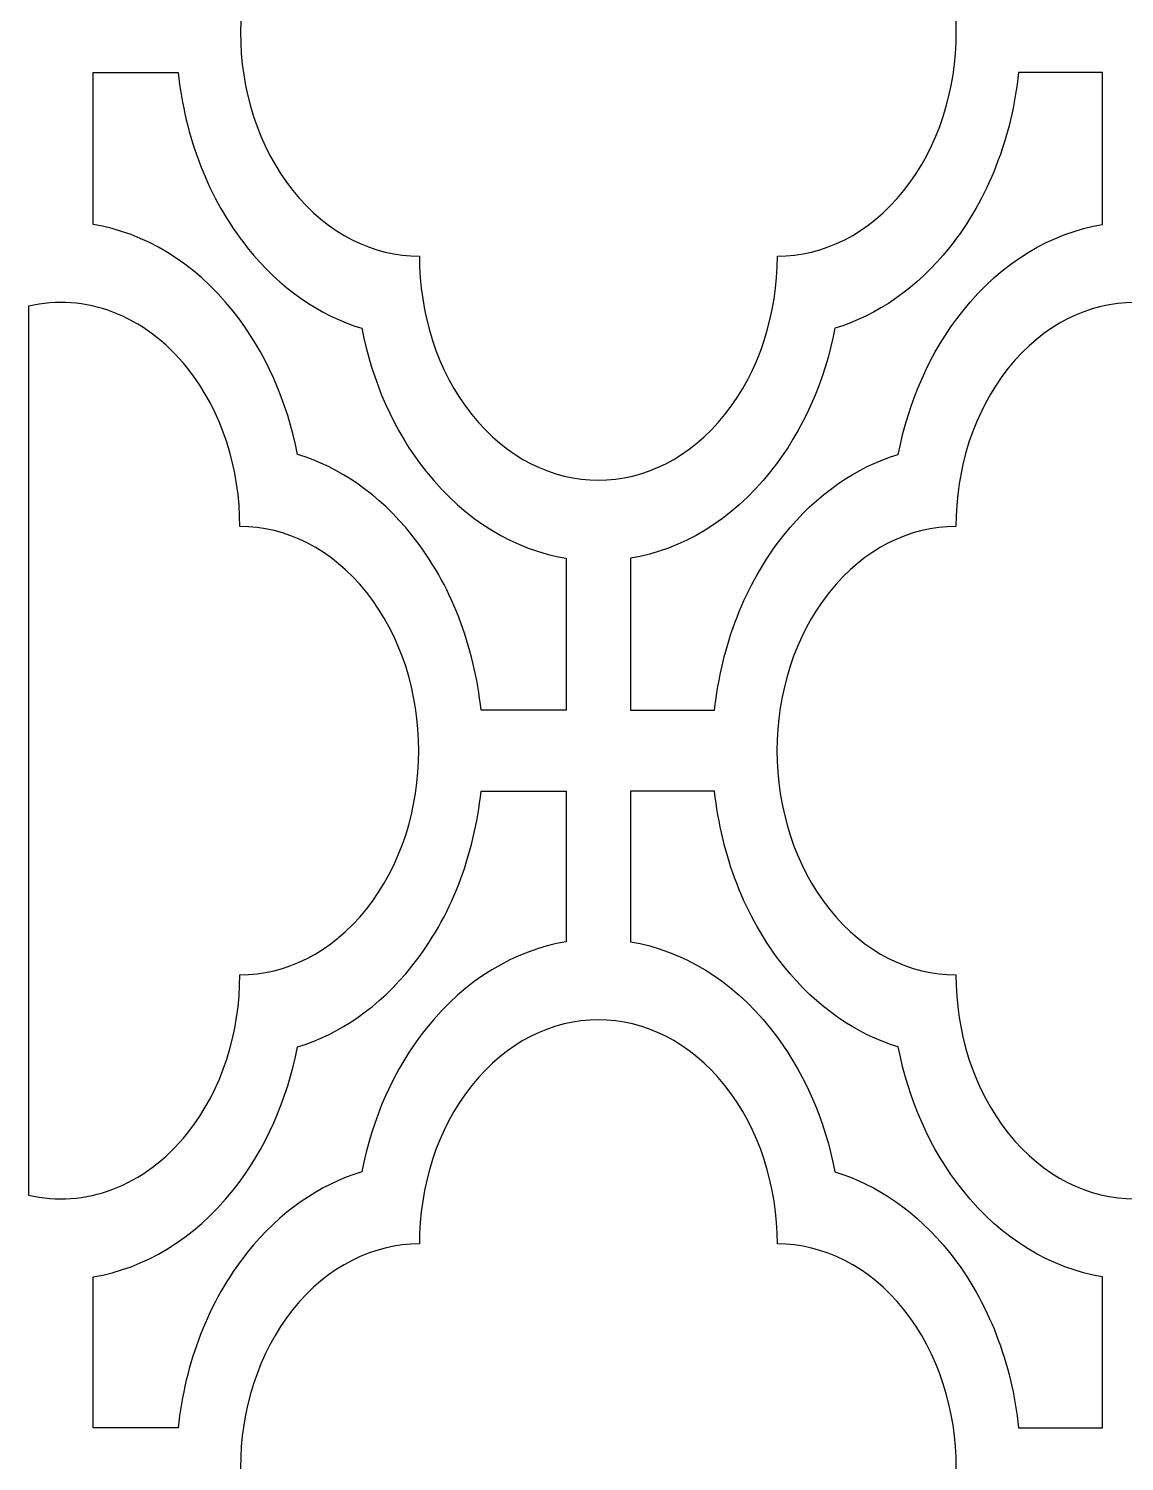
# Model space of a CAD drawing. Header units: centimetres. Extents: x -88 to 88, y -108 to 108.
# Drawn here: x -88.41 to -61.07, y -71.49 to -35.75 of the extents above; entities that cross this region are included whole.
import ezdxf

# ---------------------------------------------------------------- set-up
doc = ezdxf.new("R2010")
doc.units = ezdxf.units.CM
doc.header["$MEASUREMENT"] = 0
doc.layers.add('layer 1', color=7, linetype='Continuous')

msp = doc.modelspace()

# ---------------------------------------------------------------- linework, layer by layer
at = {"layer": 'layer 1', "color": 114}
for points, knots in [([(-69.7322, -41.42395), (-69.7327, -42.85461), (-70.16866, -44.28508), (-71.04011, -45.37638), (-71.04011, -45.37638), (-72.78399, -47.56023), (-75.61244, -47.56021), (-77.35631, -45.37638), (-77.35631, -45.37638), (-78.22775, -44.28508), (-78.66373, -42.85463), (-78.66422, -41.42395), (-78.66422, -41.42395), (-79.80666, -41.42335), (-80.94894, -40.87738), (-81.82038, -39.78609), (-81.82038, -39.78609), (-83.56425, -37.60225), (-83.56425, -34.06021), (-81.82038, -31.87638), (-81.82038, -31.87638), (-80.949, -30.78516), (-79.80681, -30.2392), (-78.66445, -30.23852), (-78.66445, -30.23852), (-78.66397, -28.80778), (-78.22796, -27.37723), (-77.35648, -26.28588), (-77.35648, -26.28588), (-75.61251, -24.10193), (-72.78392, -24.10195), (-71.03995, -26.28589), (-71.03995, -26.28589), (-70.16848, -27.37723), (-69.73247, -28.80776), (-69.73199, -30.23849), (-69.73199, -30.23849), (-68.58963, -30.23918), (-67.44743, -30.78516), (-66.57605, -31.87638), (-66.57605, -31.87638), (-64.83217, -34.06021), (-64.83217, -37.60225), (-66.57605, -39.78609), (-66.57605, -39.78609), (-67.44749, -40.87738), (-68.58976, -41.42335), (-69.7322, -41.42395)], [0, 0, 0, 0, 0.07692308, 0.07692308, 0.07692308, 0.07692308, 0.15384615, 0.15384615, 0.15384615, 0.15384615, 0.23076923, 0.23076923, 0.23076923, 0.23076923, 0.30769231, 0.30769231, 0.30769231, 0.30769231, 0.38461538, 0.38461538, 0.38461538, 0.38461538, 0.46153846, 0.46153846, 0.46153846, 0.46153846, 0.53846154, 0.53846154, 0.53846154, 0.53846154, 0.61538462, 0.61538462, 0.61538462, 0.61538462, 0.69230769, 0.69230769, 0.69230769, 0.69230769, 0.76923077, 0.76923077, 0.76923077, 0.76923077, 0.84615385, 0.84615385, 0.84615385, 0.84615385, 1, 1, 1, 1]), ([(-75.00214, -52.75555), (-75.00214, -52.75555), (-75.00214, -51.75463), (-75.00214, -51.75463), (-75.00214, -51.75463), (-75.00214, -51.75463), (-75.00214, -51.754), (-75.00214, -51.754), (-75.00214, -51.754), (-75.00214, -51.754), (-75.00214, -48.9615), (-75.00214, -48.9615), (-75.00214, -48.9615), (-76.27908, -48.74924), (-77.51245, -48.02888), (-78.49344, -46.80039), (-78.49344, -46.80039), (-79.31083, -45.77679), (-79.84653, -44.53378), (-80.10052, -43.22259), (-80.10052, -43.22259), (-81.14754, -42.9045), (-82.14013, -42.23369), (-82.95751, -41.2101), (-82.95751, -41.2101), (-83.93854, -39.98156), (-84.51381, -38.43697), (-84.68328, -36.83778), (-84.68328, -36.83778), (-84.68328, -36.83778), (-86.79656, -36.83781), (-86.79656, -36.83781), (-86.79656, -36.83781), (-86.79656, -36.83781), (-86.79657, -36.83781), (-86.79657, -36.83781), (-86.79657, -36.83781), (-86.79657, -36.83781), (-86.8055, -36.83781), (-86.8055, -36.83781), (-86.8055, -36.83781), (-86.8055, -36.83781), (-86.8055, -36.83781), (-86.8055, -36.83781), (-86.8055, -36.83781), (-86.8055, -36.83781), (-86.80551, -40.63214), (-86.80551, -40.63214), (-86.80551, -40.63214), (-85.52854, -40.84439), (-84.29518, -41.56478), (-83.31419, -42.79327), (-83.31419, -42.79327), (-82.49681, -43.81686), (-81.96114, -45.05986), (-81.70715, -46.37102), (-81.70715, -46.37102), (-80.6601, -46.6891), (-79.66751, -47.35996), (-78.85013, -48.38356), (-78.85013, -48.38356), (-77.86915, -49.61203), (-77.29389, -51.15652), (-77.12439, -52.75561), (-77.12439, -52.75561), (-77.12439, -52.75561), (-75.00214, -52.75555), (-75.00214, -52.75555)], [0, 0, 0, 0, 0.05555556, 0.05555556, 0.05555556, 0.05555556, 0.11111111, 0.11111111, 0.11111111, 0.11111111, 0.16666667, 0.16666667, 0.16666667, 0.16666667, 0.22222222, 0.22222222, 0.22222222, 0.22222222, 0.27777778, 0.27777778, 0.27777778, 0.27777778, 0.33333333, 0.33333333, 0.33333333, 0.33333333, 0.38888889, 0.38888889, 0.38888889, 0.38888889, 0.44444444, 0.44444444, 0.44444444, 0.44444444, 0.5, 0.5, 0.5, 0.5, 0.55555556, 0.55555556, 0.55555556, 0.55555556, 0.61111111, 0.61111111, 0.61111111, 0.61111111, 0.66666667, 0.66666667, 0.66666667, 0.66666667, 0.72222222, 0.72222222, 0.72222222, 0.72222222, 0.77777778, 0.77777778, 0.77777778, 0.77777778, 0.83333333, 0.83333333, 0.83333333, 0.83333333, 0.88888889, 0.88888889, 0.88888889, 0.88888889, 1, 1, 1, 1]), ([(-73.39429, -52.75555), (-73.39429, -52.75555), (-73.39429, -48.96153), (-73.39429, -48.96153), (-73.39429, -48.96153), (-72.11733, -48.74929), (-70.88397, -48.02889), (-69.90298, -46.80039), (-69.90298, -46.80039), (-69.08562, -45.77682), (-68.54992, -44.53378), (-68.29593, -43.2226), (-68.29593, -43.2226), (-67.2489, -42.90452), (-66.25631, -42.2337), (-65.43892, -41.21011), (-65.43892, -41.21011), (-64.45791, -39.98159), (-63.88265, -38.437), (-63.71317, -36.83783), (-63.71317, -36.83783), (-63.71317, -36.83783), (-61.61594, -36.83784), (-61.61594, -36.83784), (-61.61594, -36.83784), (-61.61594, -36.83784), (-61.61594, -40.63186), (-61.61594, -40.63186), (-61.61594, -40.63186), (-62.89291, -40.8441), (-64.12626, -41.5645), (-65.10725, -42.793), (-65.10725, -42.793), (-65.92462, -43.81658), (-66.46031, -45.05961), (-66.71431, -46.37079), (-66.71431, -46.37079), (-67.76134, -46.68887), (-68.75393, -47.35969), (-69.57131, -48.38328), (-69.57131, -48.38328), (-70.55233, -49.6118), (-71.12759, -51.15639), (-71.29707, -52.75557), (-71.29707, -52.75557), (-71.29707, -52.75557), (-73.39429, -52.75555), (-73.39429, -52.75555)], [0, 0, 0, 0, 0.07692308, 0.07692308, 0.07692308, 0.07692308, 0.15384615, 0.15384615, 0.15384615, 0.15384615, 0.23076923, 0.23076923, 0.23076923, 0.23076923, 0.30769231, 0.30769231, 0.30769231, 0.30769231, 0.38461538, 0.38461538, 0.38461538, 0.38461538, 0.46153846, 0.46153846, 0.46153846, 0.46153846, 0.53846154, 0.53846154, 0.53846154, 0.53846154, 0.61538462, 0.61538462, 0.61538462, 0.61538462, 0.69230769, 0.69230769, 0.69230769, 0.69230769, 0.76923077, 0.76923077, 0.76923077, 0.76923077, 0.84615385, 0.84615385, 0.84615385, 0.84615385, 1, 1, 1, 1]), ([(-65.27803, -48.16944), (-65.27754, -46.73878), (-64.84157, -45.30831), (-63.97013, -44.21701), (-63.97013, -44.21701), (-62.22624, -42.03317), (-59.3978, -42.03318), (-57.65392, -44.21701), (-57.65392, -44.21701), (-56.78249, -45.30831), (-56.3465, -46.73876), (-56.34601, -48.16944), (-56.34601, -48.16944), (-55.20358, -48.17004), (-54.06129, -48.71601), (-53.18986, -49.8073), (-53.18986, -49.8073), (-51.44598, -51.99115), (-51.44598, -55.53318), (-53.18986, -57.71702), (-53.18986, -57.71702), (-54.06124, -58.80824), (-55.20342, -59.35419), (-56.34579, -59.35487), (-56.34579, -59.35487), (-56.34627, -60.78561), (-56.78227, -62.21616), (-57.65376, -63.30751), (-57.65376, -63.30751), (-59.39773, -65.49146), (-62.22632, -65.49144), (-63.97028, -63.3075), (-63.97028, -63.3075), (-64.84176, -62.21616), (-65.27776, -60.78563), (-65.27825, -59.3549), (-65.27825, -59.3549), (-66.42061, -59.35421), (-67.5628, -58.80824), (-68.43418, -57.71702), (-68.43418, -57.71702), (-70.17807, -55.53318), (-70.17807, -51.99115), (-68.43418, -49.8073), (-68.43418, -49.8073), (-67.56275, -48.71601), (-66.42048, -48.17004), (-65.27803, -48.16944)], [0, 0, 0, 0, 0.07692308, 0.07692308, 0.07692308, 0.07692308, 0.15384615, 0.15384615, 0.15384615, 0.15384615, 0.23076923, 0.23076923, 0.23076923, 0.23076923, 0.30769231, 0.30769231, 0.30769231, 0.30769231, 0.38461538, 0.38461538, 0.38461538, 0.38461538, 0.46153846, 0.46153846, 0.46153846, 0.46153846, 0.53846154, 0.53846154, 0.53846154, 0.53846154, 0.61538462, 0.61538462, 0.61538462, 0.61538462, 0.69230769, 0.69230769, 0.69230769, 0.69230769, 0.76923077, 0.76923077, 0.76923077, 0.76923077, 0.84615385, 0.84615385, 0.84615385, 0.84615385, 1, 1, 1, 1]), ([(-88.41334, -64.85464), (-88.41334, -64.85464), (-88.41334, -42.66993), (-88.41334, -42.66993), (-88.41334, -42.66993), (-87.01963, -42.35229), (-85.52845, -42.86802), (-84.45116, -44.21709), (-84.45116, -44.21709), (-83.57968, -45.30843), (-83.14368, -46.73896), (-83.14319, -48.1697), (-83.14319, -48.1697), (-82.00083, -48.17038), (-80.85864, -48.71636), (-79.98726, -49.80758), (-79.98726, -49.80758), (-78.24337, -51.99141), (-78.24337, -55.53345), (-79.98726, -57.7173), (-79.98726, -57.7173), (-80.85869, -58.80858), (-82.00096, -59.35455), (-83.14341, -59.35515), (-83.14341, -59.35515), (-83.1439, -60.78581), (-83.57987, -62.21628), (-84.45131, -63.30758), (-84.45131, -63.30758), (-85.52856, -64.6566), (-87.01967, -65.17228), (-88.41334, -64.85464)], [0, 0, 0, 0, 0.11111111, 0.11111111, 0.11111111, 0.11111111, 0.22222222, 0.22222222, 0.22222222, 0.22222222, 0.33333333, 0.33333333, 0.33333333, 0.33333333, 0.44444444, 0.44444444, 0.44444444, 0.44444444, 0.55555556, 0.55555556, 0.55555556, 0.55555556, 0.66666667, 0.66666667, 0.66666667, 0.66666667, 0.77777778, 0.77777778, 0.77777778, 0.77777778, 1, 1, 1, 1]), ([(-86.8055, -70.65544), (-86.8055, -70.65544), (-84.68326, -70.65545), (-84.68326, -70.65545), (-84.68326, -70.65545), (-84.51378, -69.05627), (-83.93852, -67.51168), (-82.95751, -66.28316), (-82.95751, -66.28316), (-82.14012, -65.25958), (-81.14753, -64.58875), (-80.1005, -64.27067), (-80.1005, -64.27067), (-79.84651, -62.95949), (-79.31081, -61.71646), (-78.49344, -60.69288), (-78.49344, -60.69288), (-77.51245, -59.46439), (-76.2791, -58.74398), (-75.00214, -58.53174), (-75.00214, -58.53174), (-75.00214, -58.53174), (-75.00213, -54.76903), (-75.00213, -54.76903), (-75.00213, -54.76903), (-75.00213, -54.76903), (-75.00214, -54.76903), (-75.00214, -54.76903), (-75.00214, -54.76903), (-75.00214, -54.76903), (-77.12437, -54.76903), (-77.12437, -54.76903), (-77.12437, -54.76903), (-77.29385, -56.3682), (-77.86911, -57.91279), (-78.85013, -59.14131), (-78.85013, -59.14131), (-79.66751, -60.1649), (-80.6601, -60.83573), (-81.70713, -61.1538), (-81.70713, -61.1538), (-81.96113, -62.46498), (-82.49682, -63.70802), (-83.31419, -64.73159), (-83.31419, -64.73159), (-84.29518, -65.96009), (-85.52853, -66.68049), (-86.8055, -66.89274), (-86.8055, -66.89274), (-86.8055, -68.14696), (-86.8055, -69.4012), (-86.8055, -70.65544)], [0, 0, 0, 0, 0.07142857, 0.07142857, 0.07142857, 0.07142857, 0.14285714, 0.14285714, 0.14285714, 0.14285714, 0.21428571, 0.21428571, 0.21428571, 0.21428571, 0.28571429, 0.28571429, 0.28571429, 0.28571429, 0.35714286, 0.35714286, 0.35714286, 0.35714286, 0.42857143, 0.42857143, 0.42857143, 0.42857143, 0.5, 0.5, 0.5, 0.5, 0.57142857, 0.57142857, 0.57142857, 0.57142857, 0.64285714, 0.64285714, 0.64285714, 0.64285714, 0.71428571, 0.71428571, 0.71428571, 0.71428571, 0.78571429, 0.78571429, 0.78571429, 0.78571429, 0.85714286, 0.85714286, 0.85714286, 0.85714286, 1, 1, 1, 1]), ([(-61.61594, -70.65544), (-61.61594, -70.65544), (-63.71315, -70.65549), (-63.71315, -70.65549), (-63.71315, -70.65549), (-63.88262, -69.0563), (-64.45789, -67.51171), (-65.43892, -66.28318), (-65.43892, -66.28318), (-66.2563, -65.25959), (-67.24889, -64.58877), (-68.29591, -64.27069), (-68.29591, -64.27069), (-68.5499, -62.95949), (-69.0856, -61.71648), (-69.90298, -60.69288), (-69.90298, -60.69288), (-70.88397, -59.4644), (-72.11735, -58.74403), (-73.39429, -58.53177), (-73.39429, -58.53177), (-73.39429, -58.53177), (-73.3943, -54.76902), (-73.3943, -54.76902), (-73.3943, -54.76902), (-73.3943, -54.76902), (-71.29705, -54.76898), (-71.29705, -54.76898), (-71.29705, -54.76898), (-71.12755, -56.36807), (-70.55229, -57.91256), (-69.57131, -59.14103), (-69.57131, -59.14103), (-68.75393, -60.16463), (-67.76134, -60.83549), (-66.71429, -61.15358), (-66.71429, -61.15358), (-66.4603, -62.46474), (-65.92463, -63.70774), (-65.10725, -64.73133), (-65.10725, -64.73133), (-64.12626, -65.95981), (-62.8929, -66.6802), (-61.61593, -66.89246), (-61.61593, -66.89246), (-61.61593, -68.14678), (-61.61594, -69.40111), (-61.61594, -70.65544)], [0, 0, 0, 0, 0.07692308, 0.07692308, 0.07692308, 0.07692308, 0.15384615, 0.15384615, 0.15384615, 0.15384615, 0.23076923, 0.23076923, 0.23076923, 0.23076923, 0.30769231, 0.30769231, 0.30769231, 0.30769231, 0.38461538, 0.38461538, 0.38461538, 0.38461538, 0.46153846, 0.46153846, 0.46153846, 0.46153846, 0.53846154, 0.53846154, 0.53846154, 0.53846154, 0.61538462, 0.61538462, 0.61538462, 0.61538462, 0.69230769, 0.69230769, 0.69230769, 0.69230769, 0.76923077, 0.76923077, 0.76923077, 0.76923077, 0.84615385, 0.84615385, 0.84615385, 0.84615385, 1, 1, 1, 1]), ([(-78.66422, -66.06932), (-78.66373, -64.63866), (-78.22777, -63.20819), (-77.35632, -62.11689), (-77.35632, -62.11689), (-75.61244, -59.93305), (-72.78399, -59.93306), (-71.04011, -62.11689), (-71.04011, -62.11689), (-70.16868, -63.20819), (-69.7327, -64.63864), (-69.7322, -66.06932), (-69.7322, -66.06932), (-68.58977, -66.06992), (-67.44749, -66.61589), (-66.57605, -67.70718), (-66.57605, -67.70718), (-64.83218, -69.89103), (-64.83218, -73.43306), (-66.57605, -75.6169), (-66.57605, -75.6169), (-67.44743, -76.70812), (-68.58962, -77.25407), (-69.73198, -77.25476), (-69.73198, -77.25476), (-69.73246, -78.68549), (-70.16847, -80.11604), (-71.03995, -81.20739), (-71.03995, -81.20739), (-72.78392, -83.39134), (-75.61251, -83.39132), (-77.35648, -81.20738), (-77.35648, -81.20738), (-78.22795, -80.11604), (-78.66396, -78.68552), (-78.66444, -77.25478), (-78.66444, -77.25478), (-79.8068, -77.2541), (-80.949, -76.70812), (-81.82038, -75.6169), (-81.82038, -75.6169), (-83.56426, -73.43306), (-83.56426, -69.89103), (-81.82038, -67.70718), (-81.82038, -67.70718), (-80.94894, -66.61589), (-79.80667, -66.06992), (-78.66422, -66.06932)], [0, 0, 0, 0, 0.07692308, 0.07692308, 0.07692308, 0.07692308, 0.15384615, 0.15384615, 0.15384615, 0.15384615, 0.23076923, 0.23076923, 0.23076923, 0.23076923, 0.30769231, 0.30769231, 0.30769231, 0.30769231, 0.38461538, 0.38461538, 0.38461538, 0.38461538, 0.46153846, 0.46153846, 0.46153846, 0.46153846, 0.53846154, 0.53846154, 0.53846154, 0.53846154, 0.61538462, 0.61538462, 0.61538462, 0.61538462, 0.69230769, 0.69230769, 0.69230769, 0.69230769, 0.76923077, 0.76923077, 0.76923077, 0.76923077, 0.84615385, 0.84615385, 0.84615385, 0.84615385, 1, 1, 1, 1])]:
    msp.add_open_spline(points, degree=3, knots=knots, dxfattribs=at)
at = {"layer": 'layer 1', "color": 250, "lineweight": 9}
for points, knots in [([(-69.7322, -41.42395), (-69.7327, -42.85461), (-70.16866, -44.28508), (-71.04011, -45.37638), (-71.04011, -45.37638), (-72.78399, -47.56023), (-75.61244, -47.56021), (-77.35631, -45.37638), (-77.35631, -45.37638), (-78.22775, -44.28508), (-78.66373, -42.85463), (-78.66422, -41.42395), (-78.66422, -41.42395), (-79.80666, -41.42335), (-80.94894, -40.87738), (-81.82038, -39.78609), (-81.82038, -39.78609), (-83.56425, -37.60225), (-83.56425, -34.06021), (-81.82038, -31.87638), (-81.82038, -31.87638), (-80.949, -30.78516), (-79.80681, -30.2392), (-78.66445, -30.23852), (-78.66445, -30.23852), (-78.66397, -28.80778), (-78.22796, -27.37723), (-77.35648, -26.28588), (-77.35648, -26.28588), (-75.61251, -24.10193), (-72.78392, -24.10195), (-71.03995, -26.28589), (-71.03995, -26.28589), (-70.16848, -27.37723), (-69.73247, -28.80776), (-69.73199, -30.23849), (-69.73199, -30.23849), (-68.58963, -30.23918), (-67.44743, -30.78516), (-66.57605, -31.87638), (-66.57605, -31.87638), (-64.83217, -34.06021), (-64.83217, -37.60225), (-66.57605, -39.78609), (-66.57605, -39.78609), (-67.44749, -40.87738), (-68.58976, -41.42335), (-69.7322, -41.42395)], [0, 0, 0, 0, 0.07692308, 0.07692308, 0.07692308, 0.07692308, 0.15384615, 0.15384615, 0.15384615, 0.15384615, 0.23076923, 0.23076923, 0.23076923, 0.23076923, 0.30769231, 0.30769231, 0.30769231, 0.30769231, 0.38461538, 0.38461538, 0.38461538, 0.38461538, 0.46153846, 0.46153846, 0.46153846, 0.46153846, 0.53846154, 0.53846154, 0.53846154, 0.53846154, 0.61538462, 0.61538462, 0.61538462, 0.61538462, 0.69230769, 0.69230769, 0.69230769, 0.69230769, 0.76923077, 0.76923077, 0.76923077, 0.76923077, 0.84615385, 0.84615385, 0.84615385, 0.84615385, 1, 1, 1, 1]), ([(-75.00214, -52.75555), (-75.00214, -52.75555), (-75.00214, -51.75463), (-75.00214, -51.75463), (-75.00214, -51.75463), (-75.00214, -51.75463), (-75.00214, -51.754), (-75.00214, -51.754), (-75.00214, -51.754), (-75.00214, -51.754), (-75.00214, -48.9615), (-75.00214, -48.9615), (-75.00214, -48.9615), (-76.27908, -48.74924), (-77.51245, -48.02888), (-78.49344, -46.80039), (-78.49344, -46.80039), (-79.31083, -45.77679), (-79.84653, -44.53378), (-80.10052, -43.22259), (-80.10052, -43.22259), (-81.14754, -42.9045), (-82.14013, -42.23369), (-82.95751, -41.2101), (-82.95751, -41.2101), (-83.93854, -39.98156), (-84.51381, -38.43697), (-84.68328, -36.83778), (-84.68328, -36.83778), (-84.68328, -36.83778), (-86.79656, -36.83781), (-86.79656, -36.83781), (-86.79656, -36.83781), (-86.79656, -36.83781), (-86.79657, -36.83781), (-86.79657, -36.83781), (-86.79657, -36.83781), (-86.79657, -36.83781), (-86.8055, -36.83781), (-86.8055, -36.83781), (-86.8055, -36.83781), (-86.8055, -36.83781), (-86.8055, -36.83781), (-86.8055, -36.83781), (-86.8055, -36.83781), (-86.8055, -36.83781), (-86.80551, -40.63214), (-86.80551, -40.63214), (-86.80551, -40.63214), (-85.52854, -40.84439), (-84.29518, -41.56478), (-83.31419, -42.79327), (-83.31419, -42.79327), (-82.49681, -43.81686), (-81.96114, -45.05986), (-81.70715, -46.37102), (-81.70715, -46.37102), (-80.6601, -46.6891), (-79.66751, -47.35996), (-78.85013, -48.38356), (-78.85013, -48.38356), (-77.86915, -49.61203), (-77.29389, -51.15652), (-77.12439, -52.75561), (-77.12439, -52.75561), (-77.12439, -52.75561), (-75.00214, -52.75555), (-75.00214, -52.75555)], [0, 0, 0, 0, 0.05555556, 0.05555556, 0.05555556, 0.05555556, 0.11111111, 0.11111111, 0.11111111, 0.11111111, 0.16666667, 0.16666667, 0.16666667, 0.16666667, 0.22222222, 0.22222222, 0.22222222, 0.22222222, 0.27777778, 0.27777778, 0.27777778, 0.27777778, 0.33333333, 0.33333333, 0.33333333, 0.33333333, 0.38888889, 0.38888889, 0.38888889, 0.38888889, 0.44444444, 0.44444444, 0.44444444, 0.44444444, 0.5, 0.5, 0.5, 0.5, 0.55555556, 0.55555556, 0.55555556, 0.55555556, 0.61111111, 0.61111111, 0.61111111, 0.61111111, 0.66666667, 0.66666667, 0.66666667, 0.66666667, 0.72222222, 0.72222222, 0.72222222, 0.72222222, 0.77777778, 0.77777778, 0.77777778, 0.77777778, 0.83333333, 0.83333333, 0.83333333, 0.83333333, 0.88888889, 0.88888889, 0.88888889, 0.88888889, 1, 1, 1, 1]), ([(-73.39429, -52.75555), (-73.39429, -52.75555), (-73.39429, -48.96153), (-73.39429, -48.96153), (-73.39429, -48.96153), (-72.11733, -48.74929), (-70.88397, -48.02889), (-69.90298, -46.80039), (-69.90298, -46.80039), (-69.08562, -45.77682), (-68.54992, -44.53378), (-68.29593, -43.2226), (-68.29593, -43.2226), (-67.2489, -42.90452), (-66.25631, -42.2337), (-65.43892, -41.21011), (-65.43892, -41.21011), (-64.45791, -39.98159), (-63.88265, -38.437), (-63.71317, -36.83783), (-63.71317, -36.83783), (-63.71317, -36.83783), (-61.61594, -36.83784), (-61.61594, -36.83784), (-61.61594, -36.83784), (-61.61594, -36.83784), (-61.61594, -40.63186), (-61.61594, -40.63186), (-61.61594, -40.63186), (-62.89291, -40.8441), (-64.12626, -41.5645), (-65.10725, -42.793), (-65.10725, -42.793), (-65.92462, -43.81658), (-66.46031, -45.05961), (-66.71431, -46.37079), (-66.71431, -46.37079), (-67.76134, -46.68887), (-68.75393, -47.35969), (-69.57131, -48.38328), (-69.57131, -48.38328), (-70.55233, -49.6118), (-71.12759, -51.15639), (-71.29707, -52.75557), (-71.29707, -52.75557), (-71.29707, -52.75557), (-73.39429, -52.75555), (-73.39429, -52.75555)], [0, 0, 0, 0, 0.07692308, 0.07692308, 0.07692308, 0.07692308, 0.15384615, 0.15384615, 0.15384615, 0.15384615, 0.23076923, 0.23076923, 0.23076923, 0.23076923, 0.30769231, 0.30769231, 0.30769231, 0.30769231, 0.38461538, 0.38461538, 0.38461538, 0.38461538, 0.46153846, 0.46153846, 0.46153846, 0.46153846, 0.53846154, 0.53846154, 0.53846154, 0.53846154, 0.61538462, 0.61538462, 0.61538462, 0.61538462, 0.69230769, 0.69230769, 0.69230769, 0.69230769, 0.76923077, 0.76923077, 0.76923077, 0.76923077, 0.84615385, 0.84615385, 0.84615385, 0.84615385, 1, 1, 1, 1]), ([(-65.27803, -48.16944), (-65.27754, -46.73878), (-64.84157, -45.30831), (-63.97013, -44.21701), (-63.97013, -44.21701), (-62.22624, -42.03317), (-59.3978, -42.03318), (-57.65392, -44.21701), (-57.65392, -44.21701), (-56.78249, -45.30831), (-56.3465, -46.73876), (-56.34601, -48.16944), (-56.34601, -48.16944), (-55.20358, -48.17004), (-54.06129, -48.71601), (-53.18986, -49.8073), (-53.18986, -49.8073), (-51.44598, -51.99115), (-51.44598, -55.53318), (-53.18986, -57.71702), (-53.18986, -57.71702), (-54.06124, -58.80824), (-55.20342, -59.35419), (-56.34579, -59.35487), (-56.34579, -59.35487), (-56.34627, -60.78561), (-56.78227, -62.21616), (-57.65376, -63.30751), (-57.65376, -63.30751), (-59.39773, -65.49146), (-62.22632, -65.49144), (-63.97028, -63.3075), (-63.97028, -63.3075), (-64.84176, -62.21616), (-65.27776, -60.78563), (-65.27825, -59.3549), (-65.27825, -59.3549), (-66.42061, -59.35421), (-67.5628, -58.80824), (-68.43418, -57.71702), (-68.43418, -57.71702), (-70.17807, -55.53318), (-70.17807, -51.99115), (-68.43418, -49.8073), (-68.43418, -49.8073), (-67.56275, -48.71601), (-66.42048, -48.17004), (-65.27803, -48.16944)], [0, 0, 0, 0, 0.07692308, 0.07692308, 0.07692308, 0.07692308, 0.15384615, 0.15384615, 0.15384615, 0.15384615, 0.23076923, 0.23076923, 0.23076923, 0.23076923, 0.30769231, 0.30769231, 0.30769231, 0.30769231, 0.38461538, 0.38461538, 0.38461538, 0.38461538, 0.46153846, 0.46153846, 0.46153846, 0.46153846, 0.53846154, 0.53846154, 0.53846154, 0.53846154, 0.61538462, 0.61538462, 0.61538462, 0.61538462, 0.69230769, 0.69230769, 0.69230769, 0.69230769, 0.76923077, 0.76923077, 0.76923077, 0.76923077, 0.84615385, 0.84615385, 0.84615385, 0.84615385, 1, 1, 1, 1]), ([(-88.41334, -64.85464), (-88.41334, -64.85464), (-88.41334, -42.66993), (-88.41334, -42.66993), (-88.41334, -42.66993), (-87.01963, -42.35229), (-85.52845, -42.86802), (-84.45116, -44.21709), (-84.45116, -44.21709), (-83.57968, -45.30843), (-83.14368, -46.73896), (-83.14319, -48.1697), (-83.14319, -48.1697), (-82.00083, -48.17038), (-80.85864, -48.71636), (-79.98726, -49.80758), (-79.98726, -49.80758), (-78.24337, -51.99141), (-78.24337, -55.53345), (-79.98726, -57.7173), (-79.98726, -57.7173), (-80.85869, -58.80858), (-82.00096, -59.35455), (-83.14341, -59.35515), (-83.14341, -59.35515), (-83.1439, -60.78581), (-83.57987, -62.21628), (-84.45131, -63.30758), (-84.45131, -63.30758), (-85.52856, -64.6566), (-87.01967, -65.17228), (-88.41334, -64.85464)], [0, 0, 0, 0, 0.11111111, 0.11111111, 0.11111111, 0.11111111, 0.22222222, 0.22222222, 0.22222222, 0.22222222, 0.33333333, 0.33333333, 0.33333333, 0.33333333, 0.44444444, 0.44444444, 0.44444444, 0.44444444, 0.55555556, 0.55555556, 0.55555556, 0.55555556, 0.66666667, 0.66666667, 0.66666667, 0.66666667, 0.77777778, 0.77777778, 0.77777778, 0.77777778, 1, 1, 1, 1]), ([(-86.8055, -70.65544), (-86.8055, -70.65544), (-84.68326, -70.65545), (-84.68326, -70.65545), (-84.68326, -70.65545), (-84.51378, -69.05627), (-83.93852, -67.51168), (-82.95751, -66.28316), (-82.95751, -66.28316), (-82.14012, -65.25958), (-81.14753, -64.58875), (-80.1005, -64.27067), (-80.1005, -64.27067), (-79.84651, -62.95949), (-79.31081, -61.71646), (-78.49344, -60.69288), (-78.49344, -60.69288), (-77.51245, -59.46439), (-76.2791, -58.74398), (-75.00214, -58.53174), (-75.00214, -58.53174), (-75.00214, -58.53174), (-75.00213, -54.76903), (-75.00213, -54.76903), (-75.00213, -54.76903), (-75.00213, -54.76903), (-75.00214, -54.76903), (-75.00214, -54.76903), (-75.00214, -54.76903), (-75.00214, -54.76903), (-77.12437, -54.76903), (-77.12437, -54.76903), (-77.12437, -54.76903), (-77.29385, -56.3682), (-77.86911, -57.91279), (-78.85013, -59.14131), (-78.85013, -59.14131), (-79.66751, -60.1649), (-80.6601, -60.83573), (-81.70713, -61.1538), (-81.70713, -61.1538), (-81.96113, -62.46498), (-82.49682, -63.70802), (-83.31419, -64.73159), (-83.31419, -64.73159), (-84.29518, -65.96009), (-85.52853, -66.68049), (-86.8055, -66.89274), (-86.8055, -66.89274), (-86.8055, -68.14696), (-86.8055, -69.4012), (-86.8055, -70.65544)], [0, 0, 0, 0, 0.07142857, 0.07142857, 0.07142857, 0.07142857, 0.14285714, 0.14285714, 0.14285714, 0.14285714, 0.21428571, 0.21428571, 0.21428571, 0.21428571, 0.28571429, 0.28571429, 0.28571429, 0.28571429, 0.35714286, 0.35714286, 0.35714286, 0.35714286, 0.42857143, 0.42857143, 0.42857143, 0.42857143, 0.5, 0.5, 0.5, 0.5, 0.57142857, 0.57142857, 0.57142857, 0.57142857, 0.64285714, 0.64285714, 0.64285714, 0.64285714, 0.71428571, 0.71428571, 0.71428571, 0.71428571, 0.78571429, 0.78571429, 0.78571429, 0.78571429, 0.85714286, 0.85714286, 0.85714286, 0.85714286, 1, 1, 1, 1]), ([(-61.61594, -70.65544), (-61.61594, -70.65544), (-63.71315, -70.65549), (-63.71315, -70.65549), (-63.71315, -70.65549), (-63.88262, -69.0563), (-64.45789, -67.51171), (-65.43892, -66.28318), (-65.43892, -66.28318), (-66.2563, -65.25959), (-67.24889, -64.58877), (-68.29591, -64.27069), (-68.29591, -64.27069), (-68.5499, -62.95949), (-69.0856, -61.71648), (-69.90298, -60.69288), (-69.90298, -60.69288), (-70.88397, -59.4644), (-72.11735, -58.74403), (-73.39429, -58.53177), (-73.39429, -58.53177), (-73.39429, -58.53177), (-73.3943, -54.76902), (-73.3943, -54.76902), (-73.3943, -54.76902), (-73.3943, -54.76902), (-71.29705, -54.76898), (-71.29705, -54.76898), (-71.29705, -54.76898), (-71.12755, -56.36807), (-70.55229, -57.91256), (-69.57131, -59.14103), (-69.57131, -59.14103), (-68.75393, -60.16463), (-67.76134, -60.83549), (-66.71429, -61.15358), (-66.71429, -61.15358), (-66.4603, -62.46474), (-65.92463, -63.70774), (-65.10725, -64.73133), (-65.10725, -64.73133), (-64.12626, -65.95981), (-62.8929, -66.6802), (-61.61593, -66.89246), (-61.61593, -66.89246), (-61.61593, -68.14678), (-61.61594, -69.40111), (-61.61594, -70.65544)], [0, 0, 0, 0, 0.07692308, 0.07692308, 0.07692308, 0.07692308, 0.15384615, 0.15384615, 0.15384615, 0.15384615, 0.23076923, 0.23076923, 0.23076923, 0.23076923, 0.30769231, 0.30769231, 0.30769231, 0.30769231, 0.38461538, 0.38461538, 0.38461538, 0.38461538, 0.46153846, 0.46153846, 0.46153846, 0.46153846, 0.53846154, 0.53846154, 0.53846154, 0.53846154, 0.61538462, 0.61538462, 0.61538462, 0.61538462, 0.69230769, 0.69230769, 0.69230769, 0.69230769, 0.76923077, 0.76923077, 0.76923077, 0.76923077, 0.84615385, 0.84615385, 0.84615385, 0.84615385, 1, 1, 1, 1]), ([(-78.66422, -66.06932), (-78.66373, -64.63866), (-78.22777, -63.20819), (-77.35632, -62.11689), (-77.35632, -62.11689), (-75.61244, -59.93305), (-72.78399, -59.93306), (-71.04011, -62.11689), (-71.04011, -62.11689), (-70.16868, -63.20819), (-69.7327, -64.63864), (-69.7322, -66.06932), (-69.7322, -66.06932), (-68.58977, -66.06992), (-67.44749, -66.61589), (-66.57605, -67.70718), (-66.57605, -67.70718), (-64.83218, -69.89103), (-64.83218, -73.43306), (-66.57605, -75.6169), (-66.57605, -75.6169), (-67.44743, -76.70812), (-68.58962, -77.25407), (-69.73198, -77.25476), (-69.73198, -77.25476), (-69.73246, -78.68549), (-70.16847, -80.11604), (-71.03995, -81.20739), (-71.03995, -81.20739), (-72.78392, -83.39134), (-75.61251, -83.39132), (-77.35648, -81.20738), (-77.35648, -81.20738), (-78.22795, -80.11604), (-78.66396, -78.68552), (-78.66444, -77.25478), (-78.66444, -77.25478), (-79.8068, -77.2541), (-80.949, -76.70812), (-81.82038, -75.6169), (-81.82038, -75.6169), (-83.56426, -73.43306), (-83.56426, -69.89103), (-81.82038, -67.70718), (-81.82038, -67.70718), (-80.94894, -66.61589), (-79.80667, -66.06992), (-78.66422, -66.06932)], [0, 0, 0, 0, 0.07692308, 0.07692308, 0.07692308, 0.07692308, 0.15384615, 0.15384615, 0.15384615, 0.15384615, 0.23076923, 0.23076923, 0.23076923, 0.23076923, 0.30769231, 0.30769231, 0.30769231, 0.30769231, 0.38461538, 0.38461538, 0.38461538, 0.38461538, 0.46153846, 0.46153846, 0.46153846, 0.46153846, 0.53846154, 0.53846154, 0.53846154, 0.53846154, 0.61538462, 0.61538462, 0.61538462, 0.61538462, 0.69230769, 0.69230769, 0.69230769, 0.69230769, 0.76923077, 0.76923077, 0.76923077, 0.76923077, 0.84615385, 0.84615385, 0.84615385, 0.84615385, 1, 1, 1, 1])]:
    msp.add_open_spline(points, degree=3, knots=knots, dxfattribs=at)

doc.saveas('drawing.dxf')
